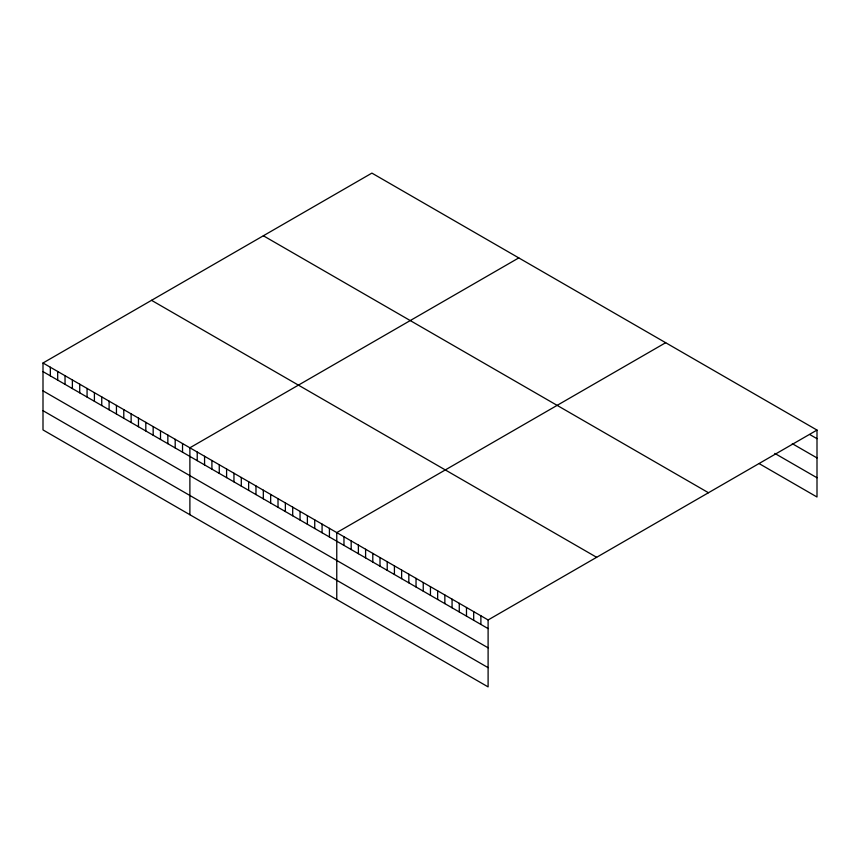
<?xml version="1.0" encoding="UTF-8"?>
<svg xmlns="http://www.w3.org/2000/svg" width="860" height="860" viewBox="0 0 860 860"><rect width="100%" height="100%" fill="white"/><g stroke="black" fill="none" stroke-linecap="round" stroke-linejoin="round"><path stroke-width="1.29" d="M43 362.995L488.104 619.963L488.104 686.893L43 429.925L43 362.995L371.896 173.107L817 430.075L817 497.005L759.348 463.723M518.784 257.903L189.888 447.791L189.888 514.721M665.662 342.71L336.765 532.598L336.765 599.528M488.104 619.963L817 430.075M809.797 434.536L817 438.697M792.296 443.674L817 457.939M774.795 453.403L817 477.773M263.364 235.769L708.468 492.737M151.532 300.323L596.636 557.301M43 371.617L488.104 628.596M43 390.859L488.104 647.827M43 410.682L488.104 667.661M480.89 615.803L480.89 624.424M473.688 611.643L473.688 620.264M466.486 607.482L466.486 616.104M459.272 603.322L459.272 611.944M452.07 599.162L452.07 607.784M444.856 595.002L444.856 603.623M437.654 590.841L437.654 599.463M430.452 586.681L430.452 595.303M423.238 582.521L423.238 591.142M416.036 578.361L416.036 586.982M408.833 574.2L408.833 582.822M401.62 570.04L401.62 578.662M394.417 565.88L394.417 574.501M387.215 561.72L387.215 570.341M380.002 557.559L380.002 566.181M372.799 553.399L372.799 562.021M365.597 549.239L365.597 557.861M358.383 545.079L358.383 553.7M351.181 540.918L351.181 549.54M343.968 536.758L343.968 545.38M329.423 528.352L329.423 536.973M322.081 524.116L322.081 532.738M314.738 519.87L314.738 528.502M307.385 515.635L307.385 524.256M300.043 511.399L300.043 520.02M292.701 507.153L292.701 515.774M285.359 502.917L285.359 511.539M278.017 498.671L278.017 507.292M270.663 494.435L270.663 503.057M263.321 490.189L263.321 498.821M255.979 485.954L255.979 494.575M248.637 481.718L248.637 490.34M241.294 477.472L241.294 486.094M233.952 473.237L233.952 481.858M226.599 468.99L226.599 477.612M219.257 464.755L219.257 473.376M211.915 460.508L211.915 469.141M204.572 456.273L204.572 464.894M197.23 452.037L197.23 460.659M182.535 443.556L182.535 452.177M175.193 439.31L175.193 447.931M167.85 435.074L167.85 443.695M160.508 430.828L160.508 439.46M153.166 426.592L153.166 435.214M145.813 422.357L145.813 430.978M138.471 418.111L138.471 426.732M131.129 413.875L131.129 422.496M123.786 409.629L123.786 418.25M116.444 405.393L116.444 414.015M109.102 401.147L109.102 409.779M101.749 396.911L101.749 405.533M94.406 392.676L94.406 401.298M87.064 388.43L87.064 397.051M79.722 384.194L79.722 392.816M72.38 379.948L72.38 388.569M65.037 375.712L65.037 384.334M57.684 371.466L57.684 380.098M50.342 367.231L50.342 375.852"/></g></svg>
